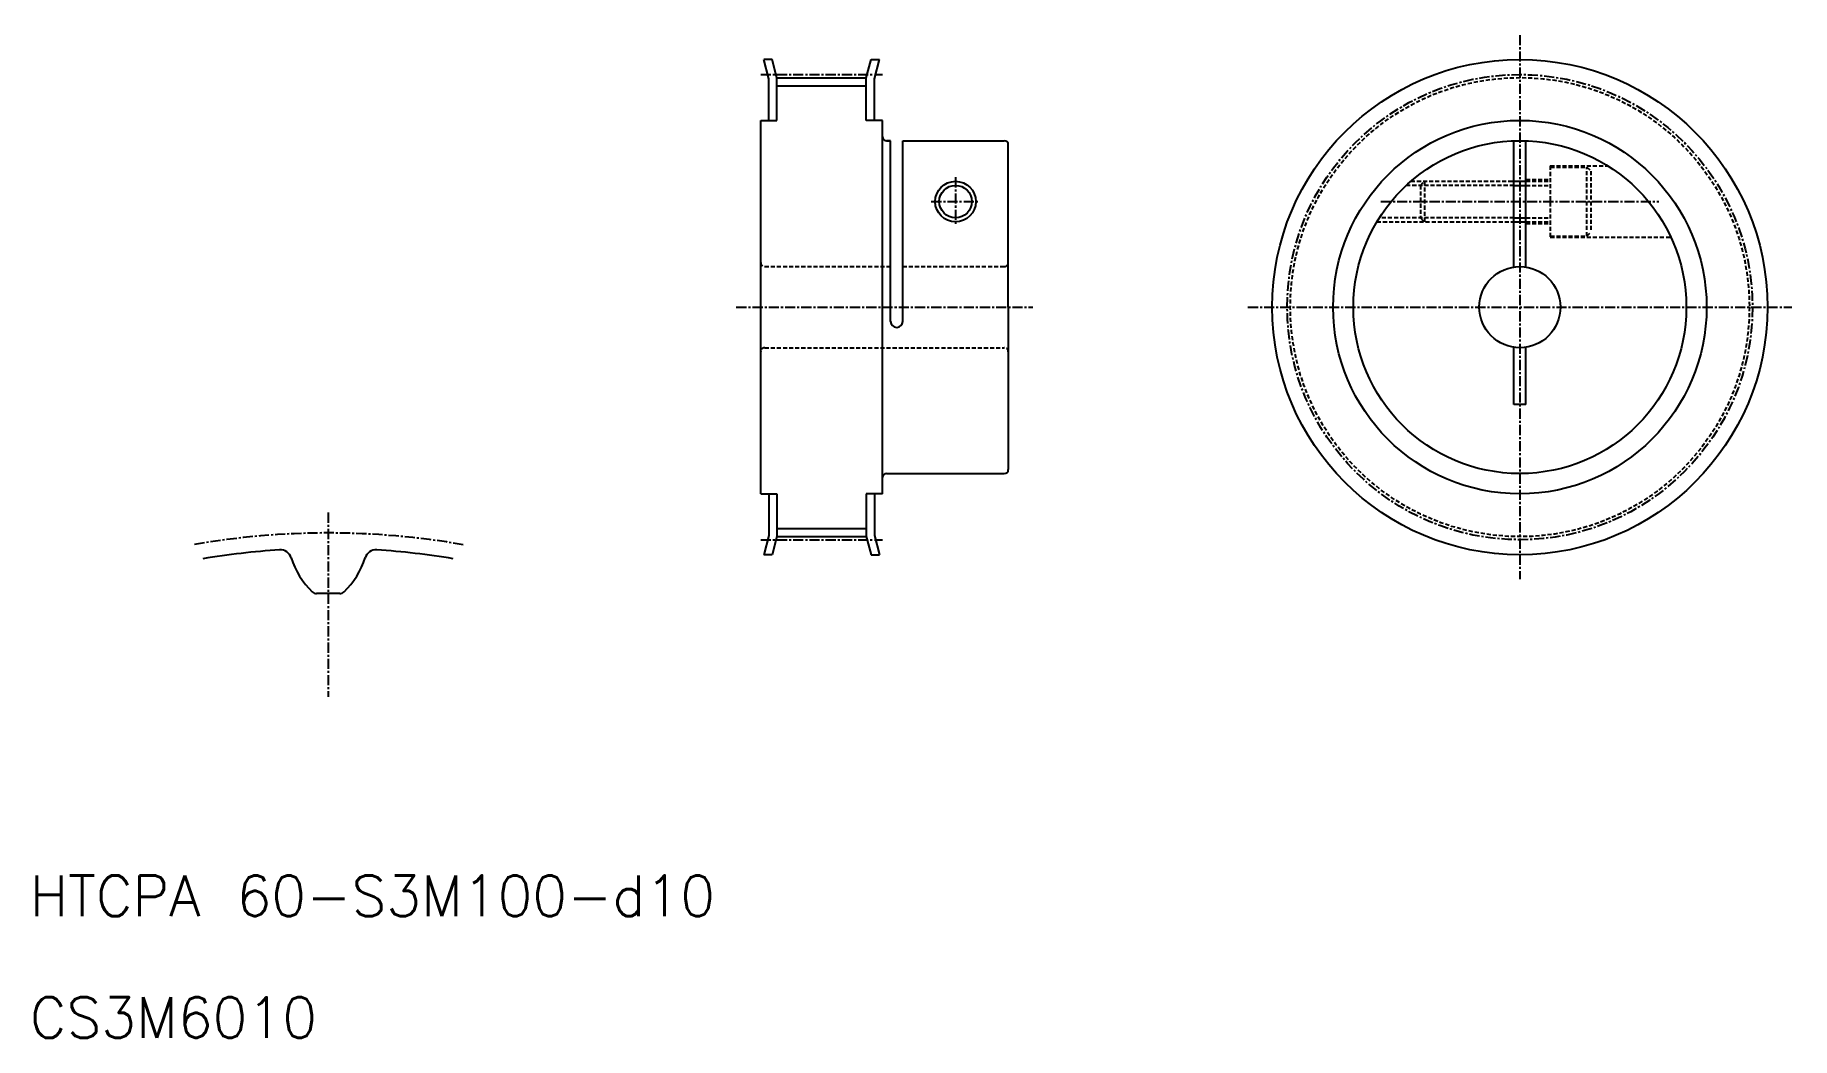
# Model space of a CAD drawing. Extents: x 11 to 227, y 10 to 134.
import ezdxf

# ---------------------------------------------------------------- set-up
doc = ezdxf.new("R2010")
doc.units = 0
doc.linetypes.add('CENTER', pattern=[2, 1.25, -0.25, 0.25, -0.25])
doc.linetypes.add('DASHED', pattern=[0.75, 0.5, -0.25])
doc.layers.get('0').update_dxf_attribs({"linetype": 'CONTINUOUS'})
doc.layers.add('CENTER', color=1, linetype='CENTER')
doc.styles.get("Standard").update_dxf_attribs({"font": 'txt.shx'})

msp = doc.modelspace()

# ---------------------------------------------------------------- linework, layer by layer
at = {"color": 7, "linetype": 'CONTINUOUS'}
for p, q in [((101.4, 130.5), (100.37, 130.5)), ((101, 128.13), (100.37, 130.5)), ((102, 128.26), (101.4, 130.5)), ((113, 128.26), (113.6, 130.5)), ((113.6, 130.5), (114.63, 130.5)), ((114, 128.13), (114.63, 130.5)), ((101, 123), (101, 128.13)), ((102, 128.26), (113, 128.26)), ((102, 123), (102, 128.26)), ((113, 123), (113, 128.26)), ((114, 123), (114, 128.13)), ((102, 127.26), (113, 127.26)), ((100, 77), (100, 123)), ((100, 123), (102, 123)), ((115, 123), (113, 123)), ((115, 77), (115, 123)), ((116, 120.5), (115.5, 120.5)), ((115.5, 120.5), (116, 120.5)), ((116, 98.25), (116, 120.5)), ((117.5, 98.25), (117.5, 120.5)), ((117.5, 120.5), (130, 120.5)), ((130.5, 100), (130.5, 120)), ((192.75, 104.97), (192.75, 120.49)), ((194.25, 104.97), (194.25, 120.49)), ((192.75, 115.5), (194.25, 115.5)), ((192.75, 110.5), (194.25, 110.5)), ((117.5, 98.5), (117.5, 99.75)), ((130.5, 100), (130.5, 80)), ((192.75, 88), (192.75, 95.06)), ((194.25, 88), (194.25, 95.06)), ((194.25, 88), (192.75, 88)), ((115.5, 79.5), (130, 79.5)), ((100, 77), (102, 77)), ((101, 77), (101, 71.87)), ((102, 77), (102, 71.74)), ((113, 77), (113, 71.74)), ((115, 77), (113, 77)), ((114, 77), (114, 71.87)), ((101, 71.87), (100.37, 69.5)), ((102, 71.74), (101.4, 69.5)), ((102, 72.74), (113, 72.74)), ((102, 71.74), (113, 71.74)), ((113, 71.74), (113.6, 69.5)), ((114, 71.87), (114.63, 69.5)), ((101.4, 69.5), (100.37, 69.5)), ((113.6, 69.5), (114.63, 69.5))]:
    msp.add_line(p, q, dxfattribs=at)
at = {"color": 3, "linetype": 'DASHED'}
for p, q in [((197.25, 117.4), (197.25, 108.6)), ((197.25, 117.4), (204.34, 117.4)), ((197.25, 117.25), (201.75, 117.25)), ((201.75, 108.75), (201.75, 117.25)), ((201.75, 117.25), (202.25, 116.75)), ((192.75, 115), (179.53, 115)), ((180.08, 115.5), (192.75, 115.5)), ((181.25, 115), (181.75, 115.5)), ((181.25, 115), (181.25, 111)), ((181.75, 115.5), (181.75, 110.5)), ((194.25, 115.7), (197.25, 115.7)), ((194.25, 115.5), (197.25, 115.5)), ((194.25, 115), (197.25, 115)), ((202.25, 116.75), (202.25, 109.25)), ((175.89, 110.5), (192.75, 110.5)), ((192.75, 111), (176.2, 111)), ((181.25, 111), (181.75, 110.5)), ((194.25, 111), (197.25, 111)), ((194.25, 110.5), (197.25, 110.5)), ((194.25, 110.3), (197.25, 110.3)), ((197.25, 108.75), (201.75, 108.75)), ((197.25, 108.6), (212.11, 108.6)), ((201.75, 108.75), (202.25, 109.25)), ((100.5, 105), (116, 105)), ((117.5, 105), (130, 105)), ((100.5, 95), (130, 95))]:
    msp.add_line(p, q, dxfattribs=at)
at = {"color": 3, "linetype": 'CONTINUOUS'}
for p, q in [((192.75, 115), (194.25, 115)), ((192.75, 111), (194.25, 111))]:
    msp.add_line(p, q, dxfattribs=at)
at = {"color": 7, "linetype": 'CONTINUOUS'}
for centre, radius in [((193.5, 100), 30.5), ((193.5, 100), 23), ((193.5, 100), 20.5), ((124, 113), 2), ((193.5, 100), 5)]:
    msp.add_circle(centre, radius, dxfattribs=at)
at = {"color": 3, "linetype": 'DASHED'}
msp.add_circle((193.5, 100), 28.27, dxfattribs=at)
at = {"color": 3, "linetype": 'CONTINUOUS'}
msp.add_circle((124, 113), 2.5, dxfattribs=at)
at = {"color": 7, "linetype": 'CONTINUOUS'}
for centre, radius, start, end in [((115.5, 121), 0.5, 180, 270), ((130, 120), 0.5, 0, 90), ((116.75, 98.25), 0.75, 180, 0), ((115.5, 79), 0.5, 90, 180), ((130, 80), 0.5, 270, 0), ((46.73, -23.31), 93.6, 93.6596, 99.4799), ((40.85, 68.7), 1.4, 17.3831, 93.6596), ((52.62, 68.7), 1.4, 86.3404, 162.6169), ((46.73, -23.31), 93.6, 80.5201, 86.3404), ((51.61, 72.07), 9.88, 197.3831, 226.2547), ((41.86, 72.07), 9.88, 313.7453, 342.6169), ((45.3, 65.48), 0.75, 226.2547, 270.9256), ((48.17, 65.48), 0.75, 269.0744, 313.7453), ((46.73, -23.31), 88.05, 89.0744, 90.9256)]:
    msp.add_arc(centre, radius, start, end, dxfattribs=at)
at = {"color": 3, "linetype": 'DASHED'}
for centre, start, end in [((100.5, 105.5), 180, 270), ((130, 105.5), 270, 0), ((100.5, 94.5), 90, 180), ((130, 94.5), 0, 90)]:
    msp.add_arc(centre, 0.5, start, end, dxfattribs=at)
at = {"layer": 'CENTER', "color": 1, "linetype": 'CENTER'}
for p, q in [((193.5, 133.5), (193.5, 66.5)), ((100, 128.65), (115, 128.65)), ((124, 116), (124, 110)), ((121, 113), (127, 113)), ((176.38, 113), (210.62, 113)), ((97, 100), (133.5, 100)), ((160, 100), (227, 100)), ((46.73, 74.69), (46.73, 51.99)), ((100, 71.35), (115, 71.35))]:
    msp.add_line(p, q, dxfattribs=at)
msp.add_circle((193.5, 100), 28.65, dxfattribs=at)
msp.add_arc((46.73, -23.31), 95.5, 79.9757, 100.0243, dxfattribs=at)

# ---------------------------------------------------------------- texts
at = {"color": 7, "linetype": 'CONTINUOUS'}
for s, p in [('HTCPA 60-S3M100-d10', (10, 25)), ('CS3M6010', (10, 10))]:
    msp.add_text(s, height=5, dxfattribs=at).set_placement(p)

doc.saveas('drawing.dxf')
